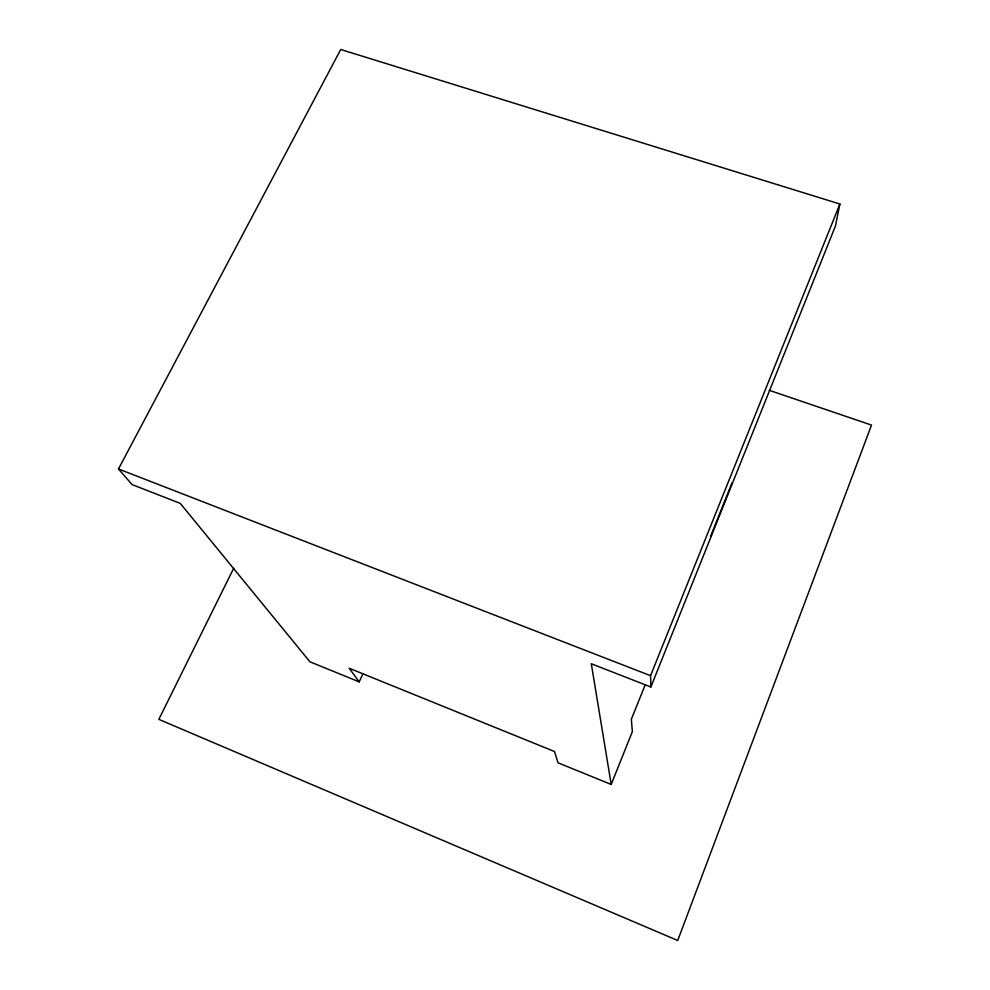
<?xml version="1.0" encoding="UTF-8"?>
<svg xmlns="http://www.w3.org/2000/svg" width="990" height="990" viewBox="0 0 990 990"><rect width="100%" height="100%" fill="white"/><g stroke="black" fill="none" stroke-linecap="round" stroke-linejoin="round"><path stroke-width="1.49" d="M359.221 681.875L309.969 661.827L180.291 503.403L132.115 484.605L118.478 468.975L340.733 49.5L839.879 204.002L835.486 225.906L650.863 686.998L591.302 663.758L611.201 784.451L558.026 762.807L554.462 751.497L349.148 668.225L359.221 681.875L363.045 673.571M611.201 784.451L632.375 731.598L631.36 719.26L645.121 685.006M710.61 536.271L731.944 482.984M650.863 686.998L650.554 675.687L839.879 204.002M233.69 568.285L158.846 719.359L677.717 940.5L871.522 425.081L769.23 390.308M118.478 468.975L650.554 675.687"/></g></svg>
